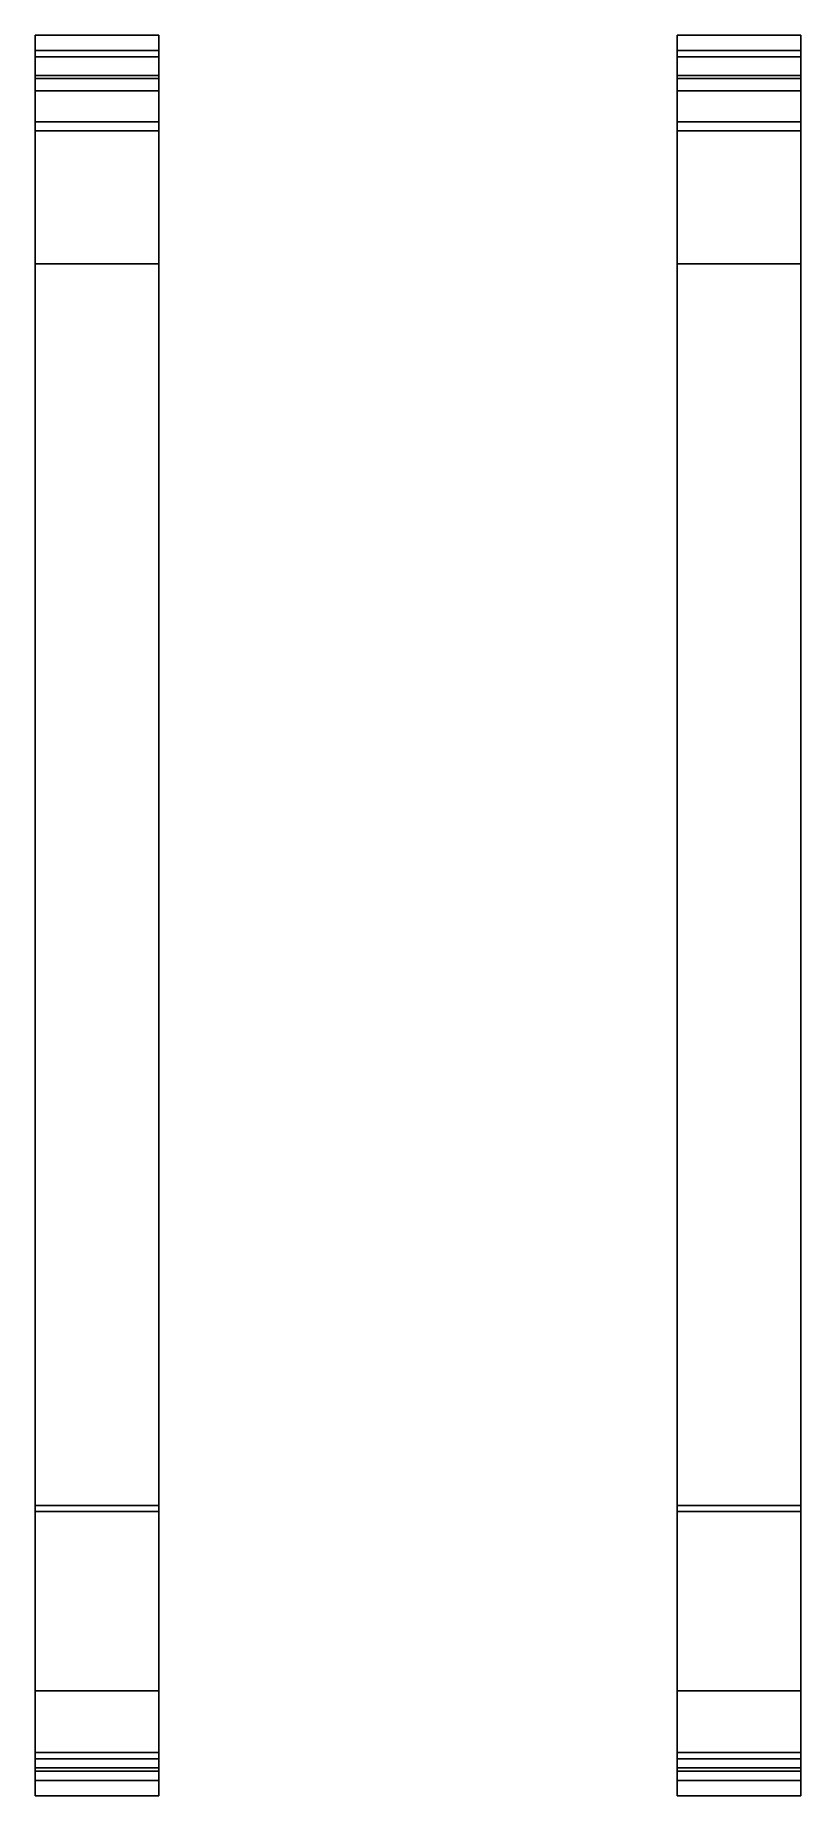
# Model space of a CAD drawing. Extents: x -1.24 to 1.24, y -2.93 to 2.77.
import ezdxf

# ---------------------------------------------------------------- set-up
doc = ezdxf.new("R2010")
doc.units = 0
doc.layers.add('TRACKS', color=3, linetype='CONTINUOUS')

msp = doc.modelspace()

# ---------------------------------------------------------------- linework, layer by layer
at = {"layer": 'TRACKS'}
for points in [[(-0.84, 2.64, 0.98), (-0.84, 2.77, 0.83), (-1.24, 2.77, 0.83), (-1.24, 2.64, 0.98)], [(-1.24, 2.64, 0.98), (-1.24, 2.77, 0.83), (-1.24, 2.7, 0.8), (-1.24, 2.59, 0.93)], [(-0.84, 2.77, 0.63), (-0.84, 2.72, 0.49), (-1.24, 2.72, 0.49), (-1.24, 2.77, 0.63)], [(-1.24, 2.77, 0.63), (-1.24, 2.72, 0.49), (-1.24, 2.63, 0.51), (-1.24, 2.7, 0.63)], [(-0.84, 2.77, 0.83), (-0.84, 2.77, 0.63), (-1.24, 2.77, 0.63), (-1.24, 2.77, 0.83)], [(-1.24, 2.77, 0.83), (-1.24, 2.77, 0.63), (-1.24, 2.7, 0.63), (-1.24, 2.7, 0.8)], [(-0.84, 2.7, 0.8), (-0.84, 2.77, 0.83), (-0.84, 2.64, 0.98), (-0.84, 2.59, 0.93)], [(-0.84, 2.63, 0.51), (-0.84, 2.72, 0.49), (-0.84, 2.77, 0.63), (-0.84, 2.7, 0.63)], [(-0.84, 2.7, 0.63), (-0.84, 2.77, 0.63), (-0.84, 2.77, 0.83), (-0.84, 2.7, 0.8)], [(0.84, 2.77, 0.63), (0.84, 2.72, 0.49), (0.84, 2.63, 0.51), (0.84, 2.7, 0.63)], [(1.24, 2.77, 0.63), (1.24, 2.72, 0.49), (0.84, 2.72, 0.49), (0.84, 2.77, 0.63)], [(0.84, 2.77, 0.83), (0.84, 2.77, 0.63), (0.84, 2.7, 0.63), (0.84, 2.7, 0.8)], [(1.24, 2.77, 0.83), (1.24, 2.77, 0.63), (0.84, 2.77, 0.63), (0.84, 2.77, 0.83)], [(0.84, 2.64, 0.98), (0.84, 2.77, 0.83), (0.84, 2.7, 0.8), (0.84, 2.59, 0.93)], [(1.24, 2.64, 0.98), (1.24, 2.77, 0.83), (0.84, 2.77, 0.83), (0.84, 2.64, 0.98)], [(1.24, 2.63, 0.51), (1.24, 2.72, 0.49), (1.24, 2.77, 0.63), (1.24, 2.7, 0.63)], [(1.24, 2.7, 0.63), (1.24, 2.77, 0.63), (1.24, 2.77, 0.83), (1.24, 2.7, 0.8)], [(1.24, 2.7, 0.8), (1.24, 2.77, 0.83), (1.24, 2.64, 0.98), (1.24, 2.59, 0.93)], [(-1.24, 2.72, 0.49), (-1.24, 2.03, 0.01), (-1.24, 2.03, 0.06), (-1.24, 2.63, 0.51)], [(-0.84, 2.72, 0.49), (-0.84, 2.03, 0.01), (-1.24, 2.03, 0.01), (-1.24, 2.72, 0.49)], [(-1.24, 2.59, 0.93), (-1.24, 2.7, 0.8), (-0.84, 2.7, 0.8), (-0.84, 2.59, 0.93)], [(-1.24, 2.7, 0.8), (-1.24, 2.7, 0.63), (-0.84, 2.7, 0.63), (-0.84, 2.7, 0.8)], [(-1.24, 2.7, 0.63), (-1.24, 2.63, 0.51), (-0.84, 2.63, 0.51), (-0.84, 2.7, 0.63)], [(-0.84, 2.03, 0.06), (-0.84, 2.03, 0.01), (-0.84, 2.72, 0.49), (-0.84, 2.63, 0.51)], [(1.24, 2.72, 0.49), (1.24, 2.03, 0.01), (0.84, 2.03, 0.01), (0.84, 2.72, 0.49)], [(0.84, 2.72, 0.49), (0.84, 2.03, 0.01), (0.84, 2.03, 0.06), (0.84, 2.63, 0.51)], [(0.84, 2.7, 0.63), (0.84, 2.63, 0.51), (1.24, 2.63, 0.51), (1.24, 2.7, 0.63)], [(0.84, 2.7, 0.8), (0.84, 2.7, 0.63), (1.24, 2.7, 0.63), (1.24, 2.7, 0.8)], [(0.84, 2.59, 0.93), (0.84, 2.7, 0.8), (1.24, 2.7, 0.8), (1.24, 2.59, 0.93)], [(1.24, 2.03, 0.06), (1.24, 2.03, 0.01), (1.24, 2.72, 0.49), (1.24, 2.63, 0.51)], [(-1.24, 2.49, 1.02), (-1.24, 2.64, 0.98), (-1.24, 2.59, 0.93), (-1.24, 2.46, 0.97)], [(-0.84, 2.49, 1.02), (-0.84, 2.64, 0.98), (-1.24, 2.64, 0.98), (-1.24, 2.49, 1.02)], [(-1.24, 2.63, 0.51), (-1.24, 2.03, 0.06), (-0.84, 2.03, 0.06), (-0.84, 2.63, 0.51)], [(-0.84, 2.59, 0.93), (-0.84, 2.64, 0.98), (-0.84, 2.49, 1.02), (-0.84, 2.46, 0.97)], [(1.24, 2.49, 1.02), (1.24, 2.64, 0.98), (0.84, 2.64, 0.98), (0.84, 2.49, 1.02)], [(0.84, 2.49, 1.02), (0.84, 2.64, 0.98), (0.84, 2.59, 0.93), (0.84, 2.46, 0.97)], [(0.84, 2.63, 0.51), (0.84, 2.03, 0.06), (1.24, 2.03, 0.06), (1.24, 2.63, 0.51)], [(1.24, 2.59, 0.93), (1.24, 2.64, 0.98), (1.24, 2.49, 1.02), (1.24, 2.46, 0.97)], [(-1.24, 2.46, 0.97), (-1.24, 2.59, 0.93), (-0.84, 2.59, 0.93), (-0.84, 2.46, 0.97)], [(0.84, 2.46, 0.97), (0.84, 2.59, 0.93), (1.24, 2.59, 0.93), (1.24, 2.46, 0.97)], [(-1.24, 2.49, 1.02), (-1.24, -2.59, 1.02), (-0.84, -2.59, 1.02), (-0.84, 2.49, 1.02)], [(-1.24, 2.46, 0.97), (-1.24, -2.59, 0.97), (-1.24, -2.59, 1.02), (-1.24, 2.49, 1.02)], [(-0.84, 2.46, 0.97), (-0.84, -2.59, 0.97), (-1.24, -2.59, 0.97), (-1.24, 2.46, 0.97)], [(-0.84, -2.59, 1.02), (-0.84, -2.59, 0.97), (-0.84, 2.46, 0.97), (-0.84, 2.49, 1.02)], [(0.84, 2.46, 0.97), (0.84, -2.59, 0.97), (0.84, -2.59, 1.02), (0.84, 2.49, 1.02)], [(0.84, 2.49, 1.02), (0.84, -2.59, 1.02), (1.24, -2.59, 1.02), (1.24, 2.49, 1.02)], [(1.24, 2.46, 0.97), (1.24, -2.59, 0.97), (0.84, -2.59, 0.97), (0.84, 2.46, 0.97)], [(1.24, -2.59, 1.02), (1.24, -2.59, 0.97), (1.24, 2.46, 0.97), (1.24, 2.49, 1.02)], [(-1.24, 2.03, 0.01), (-1.24, -2.01, 0.01), (-1.24, -1.99, 0.06), (-1.24, 2.03, 0.06)], [(-0.84, 2.03, 0.01), (-0.84, -2.01, 0.01), (-1.24, -2.01, 0.01), (-1.24, 2.03, 0.01)], [(-1.24, 2.03, 0.06), (-1.24, -1.99, 0.06), (-0.84, -1.99, 0.06), (-0.84, 2.03, 0.06)], [(-0.84, -1.99, 0.06), (-0.84, -2.01, 0.01), (-0.84, 2.03, 0.01), (-0.84, 2.03, 0.06)], [(0.84, 2.03, 0.01), (0.84, -2.01, 0.01), (0.84, -1.99, 0.06), (0.84, 2.03, 0.06)], [(0.84, 2.03, 0.06), (0.84, -1.99, 0.06), (1.24, -1.99, 0.06), (1.24, 2.03, 0.06)], [(1.24, 2.03, 0.01), (1.24, -2.01, 0.01), (0.84, -2.01, 0.01), (0.84, 2.03, 0.01)], [(1.24, -1.99, 0.06), (1.24, -2.01, 0.01), (1.24, 2.03, 0.01), (1.24, 2.03, 0.06)], [(-1.24, -2.01, 0.01), (-1.24, -2.84, 0.4), (-1.24, -2.79, 0.45), (-1.24, -1.99, 0.06)], [(-1.24, -1.99, 0.06), (-1.24, -2.79, 0.45), (-0.84, -2.79, 0.45), (-0.84, -1.99, 0.06)], [(-0.84, -2.79, 0.45), (-0.84, -2.84, 0.4), (-0.84, -2.01, 0.01), (-0.84, -1.99, 0.06)], [(0.84, -2.01, 0.01), (0.84, -2.84, 0.4), (0.84, -2.79, 0.45), (0.84, -1.99, 0.06)], [(0.84, -1.99, 0.06), (0.84, -2.79, 0.45), (1.24, -2.79, 0.45), (1.24, -1.99, 0.06)], [(1.24, -2.79, 0.45), (1.24, -2.84, 0.4), (1.24, -2.01, 0.01), (1.24, -1.99, 0.06)], [(-0.84, -2.01, 0.01), (-0.84, -2.84, 0.4), (-1.24, -2.84, 0.4), (-1.24, -2.01, 0.01)], [(1.24, -2.01, 0.01), (1.24, -2.84, 0.4), (0.84, -2.84, 0.4), (0.84, -2.01, 0.01)], [(-0.84, -2.85, 0.9), (-0.84, -2.59, 1.02), (-1.24, -2.59, 1.02), (-1.24, -2.85, 0.9)], [(-1.24, -2.85, 0.9), (-1.24, -2.59, 1.02), (-1.24, -2.59, 0.97), (-1.24, -2.81, 0.86)], [(-1.24, -2.81, 0.86), (-1.24, -2.59, 0.97), (-0.84, -2.59, 0.97), (-0.84, -2.81, 0.86)], [(-0.84, -2.59, 0.97), (-0.84, -2.59, 1.02), (-0.84, -2.85, 0.9), (-0.84, -2.81, 0.86)], [(1.24, -2.85, 0.9), (1.24, -2.59, 1.02), (0.84, -2.59, 1.02), (0.84, -2.85, 0.9)], [(0.84, -2.85, 0.9), (0.84, -2.59, 1.02), (0.84, -2.59, 0.97), (0.84, -2.81, 0.86)], [(0.84, -2.81, 0.86), (0.84, -2.59, 0.97), (1.24, -2.59, 0.97), (1.24, -2.81, 0.86)], [(1.24, -2.59, 0.97), (1.24, -2.59, 1.02), (1.24, -2.85, 0.9), (1.24, -2.81, 0.86)], [(-1.24, -2.79, 0.45), (-1.24, -2.88, 0.58), (-0.84, -2.88, 0.58), (-0.84, -2.79, 0.45)], [(-1.24, -2.84, 0.4), (-1.24, -2.93, 0.55), (-1.24, -2.88, 0.58), (-1.24, -2.79, 0.45)], [(-0.84, -2.88, 0.58), (-0.84, -2.93, 0.55), (-0.84, -2.84, 0.4), (-0.84, -2.79, 0.45)], [(0.84, -2.84, 0.4), (0.84, -2.93, 0.55), (0.84, -2.88, 0.58), (0.84, -2.79, 0.45)], [(0.84, -2.79, 0.45), (0.84, -2.88, 0.58), (1.24, -2.88, 0.58), (1.24, -2.79, 0.45)], [(1.24, -2.88, 0.58), (1.24, -2.93, 0.55), (1.24, -2.84, 0.4), (1.24, -2.79, 0.45)], [(-1.24, -2.88, 0.75), (-1.24, -2.81, 0.86), (-0.84, -2.81, 0.86), (-0.84, -2.88, 0.75)], [(-1.24, -2.93, 0.78), (-1.24, -2.85, 0.9), (-1.24, -2.81, 0.86), (-1.24, -2.88, 0.75)], [(-0.84, -2.84, 0.4), (-0.84, -2.93, 0.55), (-1.24, -2.93, 0.55), (-1.24, -2.84, 0.4)], [(-0.84, -2.93, 0.78), (-0.84, -2.85, 0.9), (-1.24, -2.85, 0.9), (-1.24, -2.93, 0.78)], [(-0.84, -2.81, 0.86), (-0.84, -2.85, 0.9), (-0.84, -2.93, 0.78), (-0.84, -2.88, 0.75)], [(0.84, -2.93, 0.78), (0.84, -2.85, 0.9), (0.84, -2.81, 0.86), (0.84, -2.88, 0.75)], [(0.84, -2.88, 0.75), (0.84, -2.81, 0.86), (1.24, -2.81, 0.86), (1.24, -2.88, 0.75)], [(1.24, -2.84, 0.4), (1.24, -2.93, 0.55), (0.84, -2.93, 0.55), (0.84, -2.84, 0.4)], [(1.24, -2.93, 0.78), (1.24, -2.85, 0.9), (0.84, -2.85, 0.9), (0.84, -2.93, 0.78)], [(1.24, -2.81, 0.86), (1.24, -2.85, 0.9), (1.24, -2.93, 0.78), (1.24, -2.88, 0.75)], [(-1.24, -2.88, 0.58), (-1.24, -2.88, 0.75), (-0.84, -2.88, 0.75), (-0.84, -2.88, 0.58)], [(-1.24, -2.93, 0.55), (-1.24, -2.93, 0.78), (-1.24, -2.88, 0.75), (-1.24, -2.88, 0.58)], [(-0.84, -2.88, 0.75), (-0.84, -2.93, 0.78), (-0.84, -2.93, 0.55), (-0.84, -2.88, 0.58)], [(0.84, -2.93, 0.55), (0.84, -2.93, 0.78), (0.84, -2.88, 0.75), (0.84, -2.88, 0.58)], [(0.84, -2.88, 0.58), (0.84, -2.88, 0.75), (1.24, -2.88, 0.75), (1.24, -2.88, 0.58)], [(1.24, -2.88, 0.75), (1.24, -2.93, 0.78), (1.24, -2.93, 0.55), (1.24, -2.88, 0.58)], [(-0.84, -2.93, 0.55), (-0.84, -2.93, 0.78), (-1.24, -2.93, 0.78), (-1.24, -2.93, 0.55)], [(1.24, -2.93, 0.55), (1.24, -2.93, 0.78), (0.84, -2.93, 0.78), (0.84, -2.93, 0.55)]]:
    msp.add_3dface(points, dxfattribs=at)

doc.saveas('drawing.dxf')
